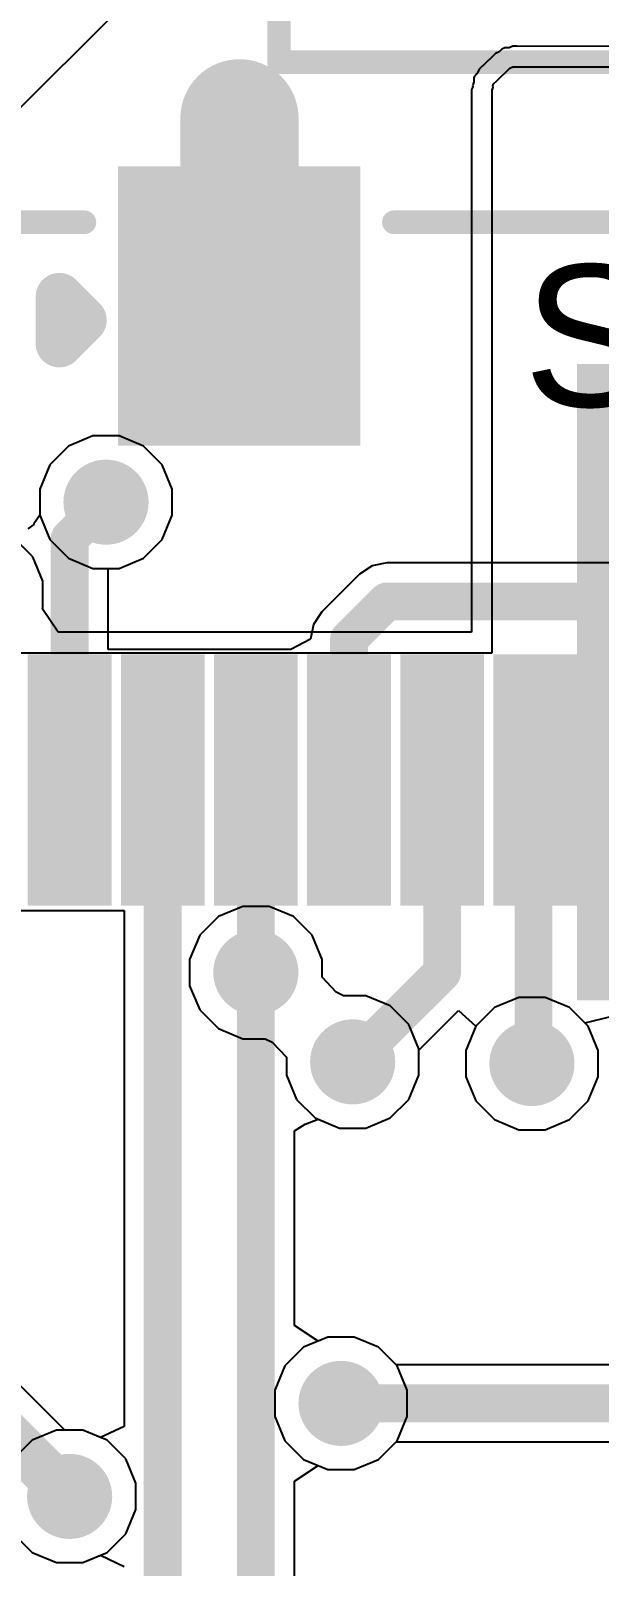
# Model space of a CAD drawing. Header units: millimetres. Extents: x -12 to 5428, y 0 to 5422.
# Drawn here: x 23.75 to 26.8, y 28.01 to 36.26 of the extents above; entities that cross this region are included whole.
import ezdxf

# ---------------------------------------------------------------- set-up
doc = ezdxf.new("R2010")
doc.units = ezdxf.units.MM
for name, color, linetype in [('BottomLayer', 5, 'Continuous'), ('BottomPaste', 16, 'Continuous'), ('BottomSolder', 6, 'Continuous'), ('PadHoleLayer', 156, 'Continuous'), ('TopLayer', 1, 'Continuous'), ('TopOverlay', 2, 'Continuous'), ('TopPaste', 8, 'Continuous'), ('TopSolder', 216, 'Continuous'), ('ViaHoleLayer', 16, 'Continuous')]:
    doc.layers.add(name, color=color, linetype=linetype)
doc.styles.add('Arial', font='', dxfattribs={"height": 0.2})
doc.styles.get('Arial').set_extended_font_data('Arial')

# ---------------------------------------------------------------- blocks, each defined once
blk = doc.blocks.new('64_LQFP__10_10__1')
at = {"layer": 'TopLayer'}
for points in [[(-1.9, -6.35), (-1.9, -5.15), (-1.6, -5.15), (-1.6, -6.35)], [(-1.4, -6.35), (-1.4, -5.15), (-1.1, -5.15), (-1.1, -6.35)], [(-0.9, -6.35), (-0.9, -5.15), (-0.6, -5.15), (-0.6, -6.35)], [(-0.4, -6.35), (-0.4, -5.15), (-0.1, -5.15), (-0.1, -6.35)], [(0.1, -6.35), (0.1, -5.15), (0.4, -5.15), (0.4, -6.35)], [(0.6, -6.35), (0.6, -5.15), (0.9, -5.15), (0.9, -6.35)]]:
    blk.add_hatch(color=1, dxfattribs=at).paths.add_polyline_path(points)
at = {"layer": 'TopPaste'}
for points in [[(-1.9, -6.35), (-1.9, -5.15), (-1.6, -5.15), (-1.6, -6.35)], [(-1.4, -6.35), (-1.4, -5.15), (-1.1, -5.15), (-1.1, -6.35)], [(-0.9, -6.35), (-0.9, -5.15), (-0.6, -5.15), (-0.6, -6.35)], [(-0.4, -6.35), (-0.4, -5.15), (-0.1, -5.15), (-0.1, -6.35)], [(0.1, -6.35), (0.1, -5.15), (0.4, -5.15), (0.4, -6.35)], [(0.6, -6.35), (0.6, -5.15), (0.9, -5.15), (0.9, -6.35)]]:
    blk.add_hatch(color=8, dxfattribs=at).paths.add_polyline_path(points)
at = {"layer": 'TopSolder'}
for points in [[(-2.475, -6.425), (-2.475, -5.075), (-2.025, -5.075), (-2.025, -6.425)], [(-1.975, -6.425), (-1.975, -5.075), (-1.525, -5.075), (-1.525, -6.425)], [(-1.475, -6.425), (-1.475, -5.075), (-1.025, -5.075), (-1.025, -6.425)], [(-0.975, -6.425), (-0.975, -5.075), (-0.525, -5.075), (-0.525, -6.425)], [(-0.475, -6.425), (-0.475, -5.075), (-0.025, -5.075), (-0.025, -6.425)], [(0.025, -6.425), (0.025, -5.075), (0.475, -5.075), (0.475, -6.425)], [(0.525, -6.425), (0.525, -5.075), (0.975, -5.075), (0.975, -6.425)]]:
    blk.add_hatch(color=216, dxfattribs=at).paths.add_polyline_path(points)
blk = doc.blocks.new('26_VQFN_HR__4_5_4__33')
at = {"layer": 'TopSolder'}
blk.add_line((-1.7449, 1.575), (-5420.4855, -5399.8047), dxfattribs=at)
blk = doc.blocks.new('CL_SB_12B_02T_60')
at = {"layer": 'BottomSolder'}
h = blk.add_hatch(color=6, dxfattribs=at)
edge = h.paths.add_edge_path()
edge.add_arc((-3.4001, 0), 0.075, 0, 360)
h = blk.add_hatch(color=6, dxfattribs=at)
edge = h.paths.add_edge_path()
edge.add_arc((3.4, 0), 0.075, 0, 360)
at = {"layer": 'PadHoleLayer'}
h = blk.add_hatch(color=156, dxfattribs=at)
edge = h.paths.add_edge_path()
edge.add_arc((-3.4001, 0), 0.45, 0, 360)
h = blk.add_hatch(color=156, dxfattribs=at)
edge = h.paths.add_edge_path()
edge.add_arc((3.4, 0), 0.45, 0, 360)
at = {"layer": 'TopLayer'}
for points in [[(-0.6, 1.5001), (-0.6, 2.9001), (0.6, 2.9001), (0.6, 1.5001)], [(-1.9, -1.5), (-1.9, -2.9), (-3.1, -2.9), (-3.1, -1.5)], [(1.9, -2.9001), (1.9, -1.5001), (3.1, -1.5001), (3.1, -2.9001)]]:
    blk.add_hatch(color=1, dxfattribs=at).paths.add_polyline_path(points)
at = {"layer": 'TopPaste'}
for points in [[(-0.6, 1.5001), (-0.6, 2.9001), (0.6, 2.9001), (0.6, 1.5001)], [(-1.9, -1.5), (-1.9, -2.9), (-3.1, -2.9), (-3.1, -1.5)], [(1.9, -2.9001), (1.9, -1.5001), (3.1, -1.5001), (3.1, -2.9001)]]:
    blk.add_hatch(color=8, dxfattribs=at).paths.add_polyline_path(points)
at = {"layer": 'TopSolder'}
for points in [[(-0.6508, 1.4493), (-0.6508, 2.9509), (0.6508, 2.9509), (0.6508, 1.4493)], [(-1.8492, -1.4492), (-1.8492, -2.9508), (-3.1508, -2.9508), (-3.1508, -1.4492)], [(1.8492, -2.9509), (1.8492, -1.4493), (3.1508, -1.4493), (3.1508, -2.9509)]]:
    blk.add_hatch(color=216, dxfattribs=at).paths.add_polyline_path(points)
h = blk.add_hatch(color=216, dxfattribs=at)
edge = h.paths.add_edge_path()
edge.add_arc((-3.4001, 0), 0.075, 0, 360)
h = blk.add_hatch(color=216, dxfattribs=at)
edge = h.paths.add_edge_path()
edge.add_arc((3.4, 0), 0.075, 0, 360)
at = {"layer": 'TopOverlay'}
for p, q in [((-2.032, -0.635), (-2.032, 0.762)), ((-2.032, 0.762), (-0.381, 0.762)), ((-0.381, 0.762), (-0.381, -0.635)), ((-0.381, -0.635), (-2.032, -0.635))]:
    blk.add_line(p, q, dxfattribs=at)
for points, const_width in [([(-4.2501, 1.75), (-0.8312, 1.75)], 0.127), ([(-4.2501, -1.7501), (-4.2501, 1.75)], 0.127), ([(0.8312, 1.75), (4.25, 1.75)], 0.127), ([(4.25, -1.7501), (4.25, 1.75)], 0.127), ([(-2.286, 1.016), (2.159, 1.016)], 0.127), ([(-2.286, -0.889), (-2.286, 1.016)], 0.127), ([(2.159, -0.889), (2.159, 1.016)], 0.127), ([(-2.286, -0.889), (2.159, -0.889)], 0.127), ([(-4.2501, -1.7501), (-3.331, -1.7501)], 0.127), ([(-1.6688, -1.7501), (1.6688, -1.7501)], 0.127), ([(3.331, -1.7501), (4.25, -1.7501)], 0.127), ([(-3.4652, -2.4032), (-3.4652, -2.1492)], 0.254), ([(-3.4652, -2.1492), (-3.3382, -2.2762)], 0.254), ([(-3.4652, -2.4032), (-3.3382, -2.2762)], 0.254)]:
    blk.add_lwpolyline(points, dxfattribs=dict(at, const_width=const_width))
for points, const_width in [([(-4.2818, 1.75, 1), (-4.2183, 1.75, 1)], 0.0635), ([(-4.2818, 1.75, 1), (-4.2183, 1.75, 1)], 0.0635), ([(-0.8629, 1.75, 1), (-0.7994, 1.75, 1)], 0.0635), ([(0.7994, 1.75, 1), (0.8629, 1.75, 1)], 0.0635), ([(4.2182, 1.75, 1), (4.2817, 1.75, 1)], 0.0635), ([(4.2182, 1.75, 1), (4.2817, 1.75, 1)], 0.0635), ([(-2.3178, 1.016, 1), (-2.2543, 1.016, 1)], 0.0635), ([(-2.3178, 1.016, 1), (-2.2543, 1.016, 1)], 0.0635), ([(2.1272, 1.016, 1), (2.1907, 1.016, 1)], 0.0635), ([(2.1272, 1.016, 1), (2.1907, 1.016, 1)], 0.0635), ([(-2.3178, -0.889, 1), (-2.2543, -0.889, 1)], 0.0635), ([(-2.3178, -0.889, 1), (-2.2543, -0.889, 1)], 0.0635), ([(2.1272, -0.889, 1), (2.1907, -0.889, 1)], 0.0635), ([(2.1272, -0.889, 1), (2.1907, -0.889, 1)], 0.0635), ([(-4.2818, -1.7501, 1), (-4.2183, -1.7501, 1)], 0.0635), ([(-4.2818, -1.7501, 1), (-4.2183, -1.7501, 1)], 0.0635), ([(-3.3628, -1.7501, 1), (-3.2993, -1.7501, 1)], 0.0635), ([(-1.7005, -1.7501, 1), (-1.637, -1.7501, 1)], 0.0635), ([(1.637, -1.7501, 1), (1.7005, -1.7501, 1)], 0.0635), ([(3.2993, -1.7501, 1), (3.3628, -1.7501, 1)], 0.0635), ([(4.2182, -1.7501, 1), (4.2817, -1.7501, 1)], 0.0635), ([(4.2182, -1.7501, 1), (4.2817, -1.7501, 1)], 0.0635), ([(-3.5287, -2.1492, 1), (-3.4017, -2.1492, 1)], 0.127), ([(-3.5287, -2.1492, 1), (-3.4017, -2.1492, 1)], 0.127), ([(-3.4017, -2.2762, 1), (-3.2747, -2.2762, 1)], 0.127), ([(-3.4017, -2.2762, 1), (-3.2747, -2.2762, 1)], 0.127), ([(-3.5287, -2.4032, 1), (-3.4017, -2.4032, 1)], 0.127), ([(-3.5287, -2.4032, 1), (-3.4017, -2.4032, 1)], 0.127)]:
    blk.add_lwpolyline(points, format="xyb", close=True, dxfattribs=dict(at, const_width=const_width))
blk = doc.blocks.new('C___0603_B_135')
at = {"layer": 'BottomLayer'}
for points in [[(-1.143, -0.4445), (-1.143, 0.4445), (-0.381, 0.4445), (-0.381, -0.4445)], [(0.381, -0.4445), (0.381, 0.4445), (1.143, 0.4445), (1.143, -0.4445)]]:
    blk.add_hatch(color=5, dxfattribs=at).paths.add_polyline_path(points)
at = {"layer": 'BottomPaste'}
for points in [[(-1.143, -0.4445), (-1.143, 0.4445), (-0.381, 0.4445), (-0.381, -0.4445)], [(0.381, -0.4445), (0.381, 0.4445), (1.143, 0.4445), (1.143, -0.4445)]]:
    blk.add_hatch(color=16, dxfattribs=at).paths.add_polyline_path(points)
at = {"layer": 'BottomSolder'}
for points in [[(-1.203, -0.5045), (-1.203, 0.5045), (-0.321, 0.5045), (-0.321, -0.5045)], [(0.321, -0.5045), (0.321, 0.5045), (1.203, 0.5045), (1.203, -0.5045)]]:
    blk.add_hatch(color=6, dxfattribs=at).paths.add_polyline_path(points)

msp = doc.modelspace()

# ---------------------------------------------------------------- hatches: boundary and pattern name
at = {"layer": 'BottomLayer'}
h = msp.add_hatch(color=5, dxfattribs=at)
edge = h.paths.add_edge_path()
edge.add_arc((24.8666, 35.7886), 0.3, 0, 360)
msp.add_hatch(color=5, dxfattribs=at).paths.add_polyline_path([(26.6799, 31.0487), (27.6968, 31.0487), (27.6968, 34.4686), (26.6799, 34.4686)])
h = msp.add_hatch(color=5, dxfattribs=at)
edge = h.paths.add_edge_path()
edge.add_arc((24.15, 33.7256), 0.2286, 0, 360)
h = msp.add_hatch(color=5, dxfattribs=at)
edge = h.paths.add_edge_path()
edge.add_arc((24.9546, 31.1979), 0.2286, 0, 360)
h = msp.add_hatch(color=5, dxfattribs=at)
edge = h.paths.add_edge_path()
edge.add_arc((25.4744, 30.7177), 0.2286, 0, 360)
h = msp.add_hatch(color=5, dxfattribs=at)
edge = h.paths.add_edge_path()
edge.add_arc((26.4369, 30.7088), 0.2286, 0, 360)
h = msp.add_hatch(color=5, dxfattribs=at)
edge = h.paths.add_edge_path()
edge.add_arc((25.4118, 28.8824), 0.2286, 0, 360)
h = msp.add_hatch(color=5, dxfattribs=at)
edge = h.paths.add_edge_path()
edge.add_arc((23.9546, 28.3824), 0.2286, 0, 360)
at = {"layer": 'TopLayer'}
h = msp.add_hatch(color=1, dxfattribs=at)
edge = h.paths.add_edge_path()
edge.add_arc((24.8666, 35.7886), 0.3, 0, 360)
h = msp.add_hatch(color=1, dxfattribs=at)
edge = h.paths.add_edge_path()
edge.add_arc((24.15, 33.7256), 0.2286, 0, 360)
h = msp.add_hatch(color=1, dxfattribs=at)
edge = h.paths.add_edge_path()
edge.add_arc((24.9546, 31.1979), 0.2286, 0, 360)
h = msp.add_hatch(color=1, dxfattribs=at)
edge = h.paths.add_edge_path()
edge.add_arc((25.4744, 30.7177), 0.2286, 0, 360)
h = msp.add_hatch(color=1, dxfattribs=at)
edge = h.paths.add_edge_path()
edge.add_arc((26.4369, 30.7088), 0.2286, 0, 360)
h = msp.add_hatch(color=1, dxfattribs=at)
edge = h.paths.add_edge_path()
edge.add_arc((25.4118, 28.8824), 0.2286, 0, 360)
h = msp.add_hatch(color=1, dxfattribs=at)
edge = h.paths.add_edge_path()
edge.add_arc((23.9546, 28.3824), 0.2286, 0, 360)
at = {"layer": 'ViaHoleLayer'}
h = msp.add_hatch(color=16, dxfattribs=at)
edge = h.paths.add_edge_path()
edge.add_arc((24.8666, 35.7886), 0.15, 0, 360)
h = msp.add_hatch(color=16, dxfattribs=at)
edge = h.paths.add_edge_path()
edge.add_arc((24.15, 33.7256), 0.1016, 0, 360)
h = msp.add_hatch(color=16, dxfattribs=at)
edge = h.paths.add_edge_path()
edge.add_arc((24.9546, 31.1979), 0.1016, 0, 360)
h = msp.add_hatch(color=16, dxfattribs=at)
edge = h.paths.add_edge_path()
edge.add_arc((25.4744, 30.7177), 0.1016, 0, 360)
h = msp.add_hatch(color=16, dxfattribs=at)
edge = h.paths.add_edge_path()
edge.add_arc((26.4369, 30.7088), 0.1016, 0, 360)
h = msp.add_hatch(color=16, dxfattribs=at)
edge = h.paths.add_edge_path()
edge.add_arc((25.4118, 28.8824), 0.1016, 0, 360)
h = msp.add_hatch(color=16, dxfattribs=at)
edge = h.paths.add_edge_path()
edge.add_arc((23.9546, 28.3824), 0.1016, 0, 360)

# ---------------------------------------------------------------- linework, layer by layer
at = {"layer": 'BottomLayer'}
for p, q in [((26.2761, 36.1604), (26.261, 36.1454)), ((26.2923, 36.1671), (26.2761, 36.1604)), ((26.3142, 36.1671), (26.2923, 36.1671)), ((26.3344, 36.1755), (26.3142, 36.1671)), ((26.3563, 36.1755), (26.3344, 36.1755)), ((27.2832, 36.1752), (26.3563, 36.1755)), ((26.3563, 36.1755), (26.3563, 36.1755)), ((26.1685, 36.0661), (26.154, 36.0519)), ((26.1687, 36.0665), (26.1685, 36.0661)), ((26.1688, 36.0666), (26.1687, 36.0665)), ((26.1687, 36.0665), (26.1687, 36.0665)), ((26.1693, 36.0668), (26.1688, 36.0666)), ((26.1688, 36.0666), (26.1688, 36.0666)), ((26.1695, 36.067), (26.1693, 36.0668)), ((26.1698, 36.0676), (26.1695, 36.067)), ((26.2413, 36.1375), (26.1698, 36.0676)), ((26.261, 36.1454), (26.2413, 36.1375)), ((26.3181, 36.0588), (26.3344, 36.0655)), ((26.3344, 36.0655), (26.3563, 36.0655)), ((26.3563, 36.0655), (26.3563, 36.0655)), ((26.3563, 36.0655), (27.2832, 36.0652)), ((26.1252, 35.9849), (26.1207, 35.9746)), ((26.1291, 36.0152), (26.1252, 36.0057)), ((26.1252, 36.0057), (26.1252, 35.9849)), ((26.1343, 36.0204), (26.1291, 36.0152)), ((26.135, 36.0243), (26.1343, 36.0204)), ((26.1448, 36.0309), (26.135, 36.0243)), ((26.145, 36.0312), (26.1448, 36.0309)), ((26.1451, 36.0313), (26.145, 36.0312)), ((26.1452, 36.0315), (26.1451, 36.0314)), ((26.1451, 36.0314), (26.1451, 36.0313)), ((26.1453, 36.0317), (26.1452, 36.0315)), ((26.1452, 36.0315), (26.1452, 36.0315)), ((26.1454, 36.0322), (26.1453, 36.0318)), ((26.1453, 36.0318), (26.1453, 36.0317)), ((26.1455, 36.0322), (26.1454, 36.0322)), ((26.1456, 36.0324), (26.1455, 36.0324)), ((26.1455, 36.0324), (26.1455, 36.0322)), ((26.1455, 36.0322), (26.1455, 36.0322)), ((26.154, 36.0519), (26.1456, 36.0324)), ((26.2307, 35.9731), (26.2463, 35.9883)), ((26.2463, 35.9883), (26.2464, 35.9887)), ((26.2464, 35.9887), (26.2465, 35.9888)), ((26.2464, 35.9887), (26.2464, 35.9887)), ((26.2465, 35.9888), (26.2465, 35.9889)), ((26.2465, 35.9889), (26.2466, 35.9889)), ((26.2466, 35.9889), (26.3181, 36.0588)), ((26.119, 35.9584), (26.1127, 35.9434)), ((26.1127, 35.9434), (26.1127, 35.932)), ((26.1127, 35.932), (26.1127, 35.932)), ((26.1127, 35.932), (26.1127, 35.932)), ((26.1127, 35.932), (26.1127, 35.932)), ((26.1127, 35.932), (26.1127, 35.932)), ((26.1127, 35.932), (26.1127, 33.0266)), ((26.1206, 35.9694), (26.1184, 35.9668)), ((26.1184, 35.9668), (26.119, 35.9584)), ((26.121, 35.9733), (26.1206, 35.9729)), ((26.1206, 35.9729), (26.1206, 35.9728)), ((26.1206, 35.9728), (26.1206, 35.9694)), ((26.1207, 35.9746), (26.121, 35.9739)), ((26.121, 35.9739), (26.1209, 35.9736)), ((26.1209, 35.9736), (26.121, 35.9733)), ((26.121, 35.9739), (26.121, 35.9739)), ((26.2227, 35.9434), (26.2289, 35.9527)), ((26.2227, 35.932), (26.2227, 35.9434)), ((26.2227, 32.9166), (26.2227, 35.932)), ((26.2227, 35.932), (26.2227, 35.932)), ((26.2227, 35.932), (26.2227, 35.932)), ((26.2227, 35.932), (26.2227, 35.932)), ((26.2227, 35.932), (26.2227, 35.932)), ((26.2268, 35.9637), (26.2307, 35.9731)), ((26.2289, 35.953), (26.2268, 35.9637)), ((26.2289, 35.9527), (26.2289, 35.953)), ((23.9486, 34.0271), (23.8485, 33.927)), ((24.0793, 34.0812), (23.9486, 34.0271)), ((24.2207, 34.0812), (24.0793, 34.0812)), ((24.3514, 34.0271), (24.2207, 34.0812)), ((24.4515, 33.927), (24.3514, 34.0271)), ((23.8485, 33.927), (23.7944, 33.7963)), ((24.5056, 33.7963), (24.4515, 33.927)), ((23.7944, 33.7963), (23.7944, 33.6549)), ((24.5056, 33.6549), (24.5056, 33.7963)), ((23.7944, 33.6549), (23.8485, 33.5242)), ((24.4515, 33.5242), (24.5056, 33.6549)), ((23.7561, 33.4316), (23.656, 33.5317)), ((23.8485, 33.5242), (23.9486, 33.4241)), ((24.3514, 33.4241), (24.4515, 33.5242)), ((23.8102, 33.3009), (23.7561, 33.4316)), ((23.9486, 33.4241), (24.0793, 33.37)), ((24.2207, 33.37), (24.3514, 33.4241)), ((24.0793, 33.37), (24.2207, 33.37)), ((23.8102, 33.1595), (23.8102, 33.3009)), ((23.8078, 33.1536), (23.8102, 33.1595)), ((23.8926, 33.0266), (23.8078, 33.1536)), ((26.1127, 33.0266), (23.8926, 33.0266)), ((23.6268, 32.9166), (26.2227, 32.9166)), ((24.8839, 31.5535), (24.7532, 31.4994)), ((25.0254, 31.5535), (24.8839, 31.5535)), ((25.1561, 31.4994), (25.0254, 31.5535)), ((24.7532, 31.4994), (24.6532, 31.3993)), ((25.2561, 31.3993), (25.1561, 31.4994)), ((24.6532, 31.3993), (24.599, 31.2686)), ((25.3102, 31.2686), (25.2561, 31.3993)), ((24.599, 31.2686), (24.599, 31.1272)), ((25.3102, 31.172), (25.3102, 31.2686)), ((24.599, 31.1272), (24.6532, 30.9965)), ((25.3864, 31.0915), (25.3102, 31.172)), ((25.4254, 31.0733), (25.3864, 31.0915)), ((25.5451, 31.0733), (25.4254, 31.0733)), ((25.6758, 31.0191), (25.5451, 31.0733)), ((26.3662, 31.0644), (26.2355, 31.0103)), ((26.5076, 31.0644), (26.3662, 31.0644)), ((26.6383, 31.0103), (26.5076, 31.0644)), ((24.6532, 30.9965), (24.7532, 30.8964)), ((25.7759, 30.9191), (25.6758, 31.0191)), ((26.2355, 31.0103), (26.1355, 30.9103)), ((26.7384, 30.9103), (26.6383, 31.0103)), ((24.7532, 30.8964), (24.8839, 30.8423)), ((25.83, 30.7884), (25.7759, 30.9191)), ((26.1355, 30.9103), (26.0813, 30.7796)), ((26.7925, 30.7796), (26.7384, 30.9103)), ((24.8839, 30.8423), (25.0037, 30.8423)), ((25.0037, 30.8423), (25.0426, 30.8241)), ((25.0426, 30.8241), (25.1188, 30.7435)), ((25.83, 30.6469), (25.83, 30.7884)), ((25.1188, 30.7435), (25.1188, 30.6469)), ((26.0813, 30.7796), (26.0813, 30.6381)), ((26.7925, 30.6381), (26.7925, 30.7796)), ((25.1188, 30.6469), (25.1729, 30.5162)), ((25.7759, 30.5162), (25.83, 30.6469)), ((26.0813, 30.6381), (26.1355, 30.5074)), ((26.7384, 30.5074), (26.7925, 30.6381)), ((25.1729, 30.5162), (25.273, 30.4162)), ((25.6758, 30.4162), (25.7759, 30.5162)), ((26.1355, 30.5074), (26.2355, 30.4074)), ((26.6383, 30.4074), (26.7384, 30.5074)), ((25.273, 30.4162), (25.4037, 30.3621)), ((25.5451, 30.3621), (25.6758, 30.4162)), ((26.2355, 30.4074), (26.3662, 30.3532)), ((26.5076, 30.3532), (26.6383, 30.4074)), ((25.4037, 30.3621), (25.5451, 30.3621)), ((26.3662, 30.3532), (26.5076, 30.3532)), ((25.3411, 29.238), (25.2104, 29.1838)), ((25.4826, 29.238), (25.3411, 29.238)), ((25.6133, 29.1838), (25.4826, 29.238)), ((25.2104, 29.1838), (25.1104, 29.0838)), ((25.7133, 29.0838), (25.6133, 29.1838)), ((25.1104, 29.0838), (25.0562, 28.9531)), ((25.7674, 28.9531), (25.7133, 29.0838)), ((25.0562, 28.9531), (25.0562, 28.8116)), ((25.7674, 28.8116), (25.7674, 28.9531)), ((25.0562, 28.8116), (25.1104, 28.6809)), ((25.7133, 28.6809), (25.7674, 28.8116)), ((23.8839, 28.738), (23.7532, 28.6839)), ((24.0254, 28.738), (23.8839, 28.738)), ((24.1561, 28.6839), (24.0254, 28.738)), ((23.7532, 28.6839), (23.6532, 28.5838)), ((24.2561, 28.5838), (24.1561, 28.6839)), ((25.1104, 28.6809), (25.2104, 28.5809)), ((25.6133, 28.5809), (25.7133, 28.6809)), ((24.3102, 28.4531), (24.2561, 28.5838)), ((25.2104, 28.5809), (25.3411, 28.5268)), ((25.4826, 28.5268), (25.6133, 28.5809)), ((25.3411, 28.5268), (25.4826, 28.5268)), ((24.3102, 28.3117), (24.3102, 28.4531)), ((24.2561, 28.181), (24.3102, 28.3117)), ((23.6532, 28.181), (23.7532, 28.0809)), ((24.1561, 28.0809), (24.2561, 28.181)), ((23.7532, 28.0809), (23.8839, 28.0268)), ((24.0254, 28.0268), (24.1561, 28.0809)), ((23.8839, 28.0268), (24.0254, 28.0268))]:
    msp.add_line(p, q, dxfattribs=at)
at = {"layer": 'TopLayer'}
for p, q in [((23.9486, 34.0271), (23.8485, 33.927)), ((24.0793, 34.0812), (23.9486, 34.0271)), ((24.2207, 34.0812), (24.0793, 34.0812)), ((24.3514, 34.0271), (24.2207, 34.0812)), ((24.4515, 33.927), (24.3514, 34.0271)), ((23.8485, 33.927), (23.7944, 33.7963)), ((24.5056, 33.7963), (24.4515, 33.927)), ((23.7944, 33.7963), (23.7944, 33.6562)), ((24.5056, 33.6549), (24.5056, 33.7963)), ((23.7623, 33.605), (23.7299, 33.5826)), ((23.7632, 33.6095), (23.7623, 33.605)), ((23.7944, 33.6562), (23.7632, 33.6095)), ((24.4515, 33.5242), (24.5056, 33.6549)), ((24.3514, 33.4241), (24.4515, 33.5242)), ((24.2207, 33.37), (24.3514, 33.4241)), ((24.1618, 32.934), (24.1618, 33.37)), ((24.1618, 33.37), (24.2207, 33.37)), ((25.5785, 33.3836), (25.5113, 33.3387)), ((25.6578, 33.3994), (25.5785, 33.3836)), ((30.2043, 33.3994), (25.6578, 33.3994)), ((25.6578, 33.3994), (25.6578, 33.3994)), ((25.5113, 33.3387), (25.3081, 33.1355)), ((25.3081, 33.1355), (25.2632, 33.0683)), ((25.2632, 33.0683), (25.2474, 32.989)), ((25.1431, 32.934), (24.1618, 32.934)), ((25.2474, 32.989), (25.1431, 32.934)), ((22.6618, 31.5308), (24.2474, 31.5308)), ((24.2474, 31.5308), (24.2474, 28.7584)), ((25.83, 30.7803), (26.0427, 30.993)), ((26.0427, 30.993), (26.1355, 30.9103)), ((26.7234, 30.9276), (26.8678, 30.9628)), ((26.1355, 30.9103), (26.0813, 30.7796)), ((26.7228, 30.9258), (26.7234, 30.9276)), ((26.7384, 30.9103), (26.7228, 30.9258)), ((26.7925, 30.7796), (26.7384, 30.9103)), ((25.83, 30.6469), (25.83, 30.7803)), ((26.0813, 30.7796), (26.0813, 30.6381)), ((26.7925, 30.6381), (26.7925, 30.7796)), ((25.7759, 30.5162), (25.83, 30.6469)), ((26.0813, 30.6381), (26.1355, 30.5074)), ((26.7384, 30.5074), (26.7925, 30.6381)), ((25.6758, 30.4162), (25.7759, 30.5162)), ((26.1355, 30.5074), (26.2355, 30.4074)), ((26.6383, 30.4074), (26.7384, 30.5074)), ((23.9286, 28.738), (22.2694, 30.3972)), ((25.1618, 30.3478), (25.2197, 30.3834)), ((25.2197, 30.3834), (25.2888, 30.4097)), ((25.2888, 30.4097), (25.4037, 30.3621)), ((25.5451, 30.3621), (25.6758, 30.4162)), ((26.2355, 30.4074), (26.3662, 30.3532)), ((26.5076, 30.3532), (26.6383, 30.4074)), ((25.1618, 29.3012), (25.1618, 30.3478)), ((25.4037, 30.3621), (25.5451, 30.3621)), ((26.3662, 30.3532), (26.5076, 30.3532)), ((25.2888, 29.2163), (25.1618, 29.3012)), ((25.3411, 29.238), (25.2888, 29.2163)), ((25.4826, 29.238), (25.3411, 29.238)), ((25.6133, 29.1838), (25.4826, 29.238)), ((25.7075, 29.0896), (25.6133, 29.1838)), ((27.9577, 29.0896), (25.7075, 29.0896)), ((24.0254, 28.738), (23.9286, 28.738)), ((24.1204, 28.6986), (24.0254, 28.738)), ((24.2474, 28.7584), (24.1204, 28.6986)), ((25.6133, 28.5809), (25.7075, 28.6752)), ((25.7075, 28.6752), (27.9801, 28.6752)), ((25.4826, 28.5268), (25.6133, 28.5809)), ((25.1618, 28.4636), (25.2888, 28.5484)), ((25.2888, 28.5484), (25.3411, 28.5268)), ((25.3411, 28.5268), (25.4826, 28.5268)), ((25.1618, 25.6682), (25.1618, 28.4636)), ((23.6532, 28.181), (23.7532, 28.0809)), ((23.7532, 28.0809), (23.8839, 28.0268)), ((24.0254, 28.0268), (24.1204, 28.0662)), ((24.1204, 28.0662), (24.2474, 28.0064)), ((23.8839, 28.0268), (24.0254, 28.0268))]:
    msp.add_line(p, q, dxfattribs=at)
for points, const_width in [([(24.8666, 34.7816), (24.8666, 35.7886)], 0.635), ([(23.9546, 33.5302), (24.15, 33.7256)], 0.2032), ([(23.9546, 32.2324), (23.9546, 33.5302)], 0.2032), ([(25.4546, 32.989), (25.6578, 33.1922)], 0.2032), ([(25.6578, 33.1922), (30.5, 33.1922)], 0.2032), ([(25.4546, 32.2324), (25.4546, 32.989)], 0.2032), ([(24.4546, 25.5501), (24.4546, 32.2324)], 0.2032), ([(24.9546, 31.1979), (24.9546, 32.2324)], 0.2032), ([(25.9546, 31.1979), (25.9546, 32.2324)], 0.2032), ([(26.4458, 32.2235), (26.4546, 32.2324)], 0.2032), ([(26.4458, 30.7177), (26.4458, 32.2235)], 0.2032), ([(24.9546, 25.5824), (24.9546, 31.1979)], 0.2032), ([(25.4744, 30.7177), (25.9546, 31.1979)], 0.2032), ([(26.4369, 30.7088), (26.4458, 30.7177)], 0.2032), ([(22.1046, 30.2324), (23.9546, 28.3824)], 0.254), ([(25.4118, 28.8824), (28.9611, 28.8824)], 0.2032)]:
    msp.add_lwpolyline(points, dxfattribs=dict(at, const_width=const_width))
for points, const_width in [([(24.7078, 35.7886, 1), (25.0253, 35.7886, 1)], 0.3175), ([(24.7078, 34.7816, 1), (25.0253, 34.7816, 1)], 0.3175), ([(24.0992, 33.7256, 1), (24.2008, 33.7256, 1)], 0.1016), ([(23.9038, 33.5302, 1), (24.0054, 33.5302, 1)], 0.1016), ([(23.9038, 33.5302, 1), (24.0054, 33.5302, 1)], 0.1016), ([(25.607, 33.1922, 1), (25.7086, 33.1922, 1)], 0.1016), ([(25.607, 33.1922, 1), (25.7086, 33.1922, 1)], 0.1016), ([(25.4038, 32.989, 1), (25.5054, 32.989, 1)], 0.1016), ([(25.4038, 32.989, 1), (25.5054, 32.989, 1)], 0.1016), ([(23.9038, 32.2324, 1), (24.0054, 32.2324, 1)], 0.1016), ([(24.4038, 32.2324, 1), (24.5054, 32.2324, 1)], 0.1016), ([(24.9038, 32.2324, 1), (25.0054, 32.2324, 1)], 0.1016), ([(25.4038, 32.2324, 1), (25.5054, 32.2324, 1)], 0.1016), ([(25.9038, 32.2324, 1), (26.0054, 32.2324, 1)], 0.1016), ([(26.395, 32.2235, 1), (26.4966, 32.2235, 1)], 0.1016), ([(26.395, 32.2235, 1), (26.4966, 32.2235, 1)], 0.1016), ([(26.4038, 32.2324, 1), (26.5054, 32.2324, 1)], 0.1016), ([(24.9038, 31.1979, 1), (25.0054, 31.1979, 1)], 0.1016), ([(24.9038, 31.1979, 1), (25.0054, 31.1979, 1)], 0.1016), ([(25.9038, 31.1979, 1), (26.0054, 31.1979, 1)], 0.1016), ([(25.9038, 31.1979, 1), (26.0054, 31.1979, 1)], 0.1016), ([(25.4236, 30.7177, 1), (25.5252, 30.7177, 1)], 0.1016), ([(26.3861, 30.7088, 1), (26.4877, 30.7088, 1)], 0.1016), ([(26.395, 30.7177, 1), (26.4966, 30.7177, 1)], 0.1016), ([(26.395, 30.7177, 1), (26.4966, 30.7177, 1)], 0.1016), ([(25.361, 28.8824, 1), (25.4626, 28.8824, 1)], 0.1016), ([(23.8911, 28.3824, 1), (24.0181, 28.3824, 1)], 0.127)]:
    msp.add_lwpolyline(points, format="xyb", close=True, dxfattribs=dict(at, const_width=const_width))

# ---------------------------------------------------------------- block references
at = {"rotation": 180}
for name, p in [('26_VQFN_HR__4_5_4__33', (7.0412, 22.5656)), ('C___0603_B_135', (27.9245, 33.3763)), ('64_LQFP__10_10__1', (24.7046, 26.4824))]:
    msp.add_blockref(name, p, dxfattribs=at)
msp.add_blockref('CL_SB_12B_02T_60', (27.3648, 36.9799))

# ---------------------------------------------------------------- texts
at = {"layer": 'TopOverlay', "style": 'Arial'}
msp.add_text('SW6', height=0.762, dxfattribs=at).set_placement((26.3909, 34.2393))

doc.saveas('drawing.dxf')
